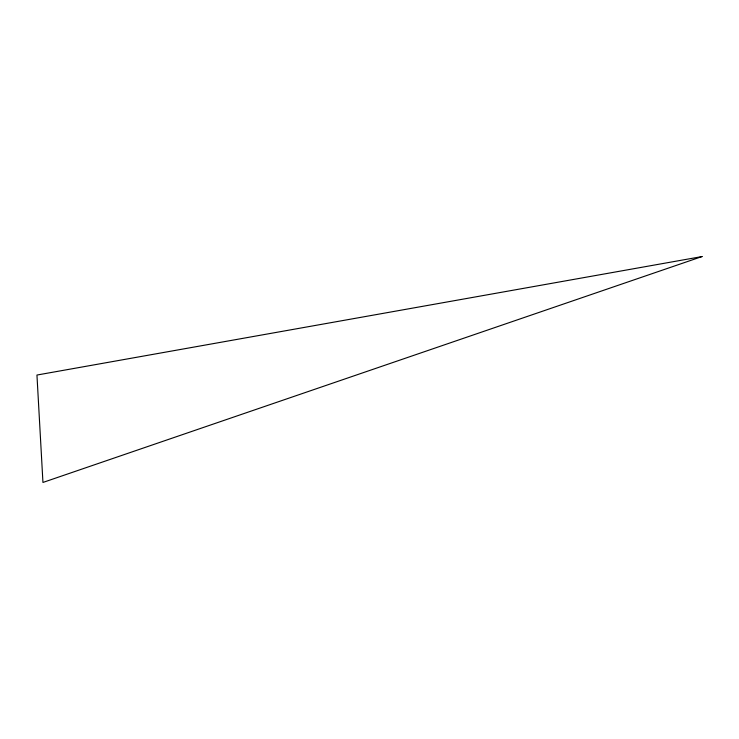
<?xml version="1.0" encoding="UTF-8"?>
<svg xmlns="http://www.w3.org/2000/svg" width="739" height="739" viewBox="0 0 739 739"><rect width="100%" height="100%" fill="white"/><g stroke="black" fill="none" stroke-linecap="round" stroke-linejoin="round"><path stroke-width="1.11" d="M702.05 256.553L42.945 482.447L36.95 375.042L702.05 256.553"/></g></svg>
